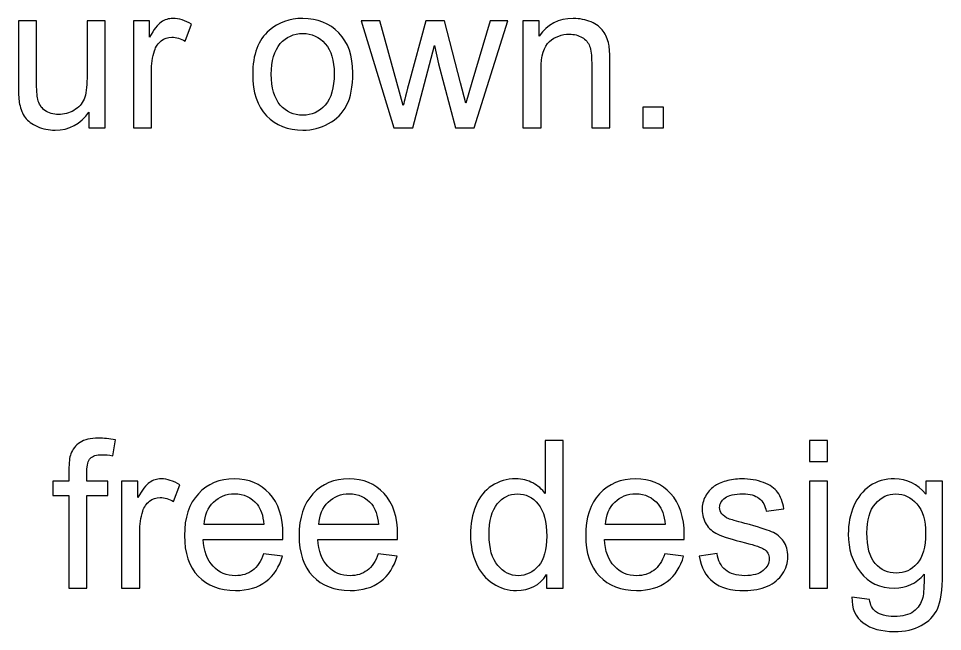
# Model space of a CAD drawing. Header units: centimetres. Extents: x -24.8 to 34.2, y -10 to 25.5.
# Drawn here: x -1.173 to 2.623, y 2.921 to 5.44 of the extents above; entities that cross this region are included whole.
import ezdxf

# ---------------------------------------------------------------- set-up
doc = ezdxf.new("R2010")
doc.units = ezdxf.units.CM
doc.header["$MEASUREMENT"] = 0
doc.layers.add('Layer 1', color=7, linetype='Continuous')

msp = doc.modelspace()

# ---------------------------------------------------------------- linework, layer by layer
at = {"layer": 'Layer 1', "color": 250}
for points, knots in [([(-0.88316, 4.99119), (-0.88316, 4.99119), (-0.88316, 5.05568), (-0.88316, 5.05568), (-0.88316, 5.05568), (-0.91745, 5.00601), (-0.96387, 4.98131), (-1.02257, 4.98131), (-1.02257, 4.98131), (-1.0484, 4.98131), (-1.07267, 4.98625), (-1.0951, 4.99613), (-1.0951, 4.99613), (-1.11754, 5.00601), (-1.13419, 5.01857), (-1.14506, 5.03352), (-1.14506, 5.03352), (-1.15606, 5.04862), (-1.16368, 5.06697), (-1.16806, 5.0887), (-1.16806, 5.0887), (-1.17102, 5.10337), (-1.17257, 5.12651), (-1.17257, 5.15826), (-1.17257, 5.15826), (-1.17257, 5.15826), (-1.17257, 5.43018), (-1.17257, 5.43018), (-1.17257, 5.43018), (-1.17257, 5.43018), (-1.09821, 5.43018), (-1.09821, 5.43018), (-1.09821, 5.43018), (-1.09821, 5.43018), (-1.09821, 5.18677), (-1.09821, 5.18677), (-1.09821, 5.18677), (-1.09821, 5.14782), (-1.09666, 5.12172), (-1.09369, 5.10817), (-1.09369, 5.10817), (-1.0889, 5.08856), (-1.07902, 5.07332), (-1.06392, 5.06203), (-1.06392, 5.06203), (-1.04868, 5.05088), (-1.02991, 5.04538), (-1.00762, 5.04538), (-1.00762, 5.04538), (-0.98532, 5.04538), (-0.96444, 5.05102), (-0.94482, 5.06245), (-0.94482, 5.06245), (-0.92521, 5.07388), (-0.91138, 5.08954), (-0.90334, 5.10916), (-0.90334, 5.10916), (-0.89515, 5.12891), (-0.89106, 5.15756), (-0.89106, 5.19495), (-0.89106, 5.19495), (-0.89106, 5.19495), (-0.89106, 5.43018), (-0.89106, 5.43018), (-0.89106, 5.43018), (-0.89106, 5.43018), (-0.81669, 5.43018), (-0.81669, 5.43018), (-0.81669, 5.43018), (-0.81669, 5.43018), (-0.81669, 4.99119), (-0.81669, 4.99119), (-0.81669, 4.99119), (-0.81669, 4.99119), (-0.88316, 4.99119), (-0.88316, 4.99119)], [0, 0, 0, 0, 0.0526316, 0.0526316, 0.0526316, 0.0526316, 0.1052632, 0.1052632, 0.1052632, 0.1052632, 0.1578947, 0.1578947, 0.1578947, 0.1578947, 0.2105263, 0.2105263, 0.2105263, 0.2105263, 0.2631579, 0.2631579, 0.2631579, 0.2631579, 0.3157895, 0.3157895, 0.3157895, 0.3157895, 0.3684211, 0.3684211, 0.3684211, 0.3684211, 0.4210526, 0.4210526, 0.4210526, 0.4210526, 0.4736842, 0.4736842, 0.4736842, 0.4736842, 0.5263158, 0.5263158, 0.5263158, 0.5263158, 0.5789474, 0.5789474, 0.5789474, 0.5789474, 0.6315789, 0.6315789, 0.6315789, 0.6315789, 0.6842105, 0.6842105, 0.6842105, 0.6842105, 0.7368421, 0.7368421, 0.7368421, 0.7368421, 0.7894737, 0.7894737, 0.7894737, 0.7894737, 0.8421053, 0.8421053, 0.8421053, 0.8421053, 0.8947368, 0.8947368, 0.8947368, 0.8947368, 0.9473684, 0.9473684, 0.9473684, 0.9473684, 1, 1, 1, 1]), ([(-0.70085, 4.99119), (-0.70085, 4.99119), (-0.70085, 5.43018), (-0.70085, 5.43018), (-0.70085, 5.43018), (-0.70085, 5.43018), (-0.63396, 5.43018), (-0.63396, 5.43018), (-0.63396, 5.43018), (-0.63396, 5.43018), (-0.63396, 5.36372), (-0.63396, 5.36372), (-0.63396, 5.36372), (-0.61689, 5.39476), (-0.60108, 5.41537), (-0.58655, 5.42524), (-0.58655, 5.42524), (-0.57215, 5.43512), (-0.55621, 5.4402), (-0.53885, 5.4402), (-0.53885, 5.4402), (-0.51374, 5.4402), (-0.48834, 5.43216), (-0.46237, 5.41621), (-0.46237, 5.41621), (-0.46237, 5.41621), (-0.48805, 5.34707), (-0.48805, 5.34707), (-0.48805, 5.34707), (-0.50612, 5.35793), (-0.52432, 5.3633), (-0.54252, 5.3633), (-0.54252, 5.3633), (-0.55889, 5.3633), (-0.57342, 5.35836), (-0.58641, 5.34862), (-0.58641, 5.34862), (-0.59939, 5.33874), (-0.60856, 5.3252), (-0.61406, 5.30784), (-0.61406, 5.30784), (-0.62239, 5.28145), (-0.62648, 5.25253), (-0.62648, 5.22106), (-0.62648, 5.22106), (-0.62648, 5.22106), (-0.62648, 4.99119), (-0.62648, 4.99119), (-0.62648, 4.99119), (-0.62648, 4.99119), (-0.70085, 4.99119), (-0.70085, 4.99119)], [0, 0, 0, 0, 0.0769231, 0.0769231, 0.0769231, 0.0769231, 0.1538462, 0.1538462, 0.1538462, 0.1538462, 0.2307692, 0.2307692, 0.2307692, 0.2307692, 0.3076923, 0.3076923, 0.3076923, 0.3076923, 0.3846154, 0.3846154, 0.3846154, 0.3846154, 0.4615385, 0.4615385, 0.4615385, 0.4615385, 0.5384615, 0.5384615, 0.5384615, 0.5384615, 0.6153846, 0.6153846, 0.6153846, 0.6153846, 0.6923077, 0.6923077, 0.6923077, 0.6923077, 0.7692308, 0.7692308, 0.7692308, 0.7692308, 0.8461538, 0.8461538, 0.8461538, 0.8461538, 0.9230769, 0.9230769, 0.9230769, 0.9230769, 1, 1, 1, 1]), ([(-0.21063, 5.21076), (-0.21063, 5.29204), (-0.18805, 5.35229), (-0.14276, 5.39138), (-0.14276, 5.39138), (-0.10508, 5.42383), (-0.05908, 5.4402), (-0.00475, 5.4402), (-0.00475, 5.4402), (0.05565, 5.4402), (0.10503, 5.42045), (0.14327, 5.38079), (0.14327, 5.38079), (0.18166, 5.34128), (0.20071, 5.28667), (0.20071, 5.21697), (0.20071, 5.21697), (0.20071, 5.16038), (0.19224, 5.11593), (0.17531, 5.08362), (0.17531, 5.08362), (0.15837, 5.05116), (0.13368, 5.02604), (0.10137, 5.00812), (0.10137, 5.00812), (0.06891, 4.9902), (0.03363, 4.98131), (-0.00475, 4.98131), (-0.00475, 4.98131), (-0.06613, 4.98131), (-0.1158, 5.00093), (-0.15376, 5.04044), (-0.15376, 5.04044), (-0.19172, 5.07981), (-0.21063, 5.13653), (-0.21063, 5.21076)], [0, 0, 0, 0, 0.1111111, 0.1111111, 0.1111111, 0.1111111, 0.2222222, 0.2222222, 0.2222222, 0.2222222, 0.3333333, 0.3333333, 0.3333333, 0.3333333, 0.4444444, 0.4444444, 0.4444444, 0.4444444, 0.5555556, 0.5555556, 0.5555556, 0.5555556, 0.6666667, 0.6666667, 0.6666667, 0.6666667, 0.7777778, 0.7777778, 0.7777778, 0.7777778, 0.8888889, 0.8888889, 0.8888889, 0.8888889, 1, 1, 1, 1]), ([(0.36905, 4.99119), (0.36905, 4.99119), (0.23471, 5.43018), (0.23471, 5.43018), (0.23471, 5.43018), (0.23471, 5.43018), (0.31161, 5.43018), (0.31161, 5.43018), (0.31161, 5.43018), (0.31161, 5.43018), (0.38146, 5.17675), (0.38146, 5.17675), (0.38146, 5.17675), (0.38146, 5.17675), (0.40743, 5.08249), (0.40743, 5.08249), (0.40743, 5.08249), (0.40856, 5.08729), (0.41618, 5.11748), (0.43015, 5.17308), (0.43015, 5.17308), (0.43015, 5.17308), (0.5, 5.43018), (0.5, 5.43018), (0.5, 5.43018), (0.5, 5.43018), (0.57648, 5.43018), (0.57648, 5.43018), (0.57648, 5.43018), (0.57648, 5.43018), (0.64224, 5.17562), (0.64224, 5.17562), (0.64224, 5.17562), (0.64224, 5.17562), (0.66425, 5.09166), (0.66425, 5.09166), (0.66425, 5.09166), (0.66425, 5.09166), (0.68937, 5.17647), (0.68937, 5.17647), (0.68937, 5.17647), (0.68937, 5.17647), (0.76458, 5.43018), (0.76458, 5.43018), (0.76458, 5.43018), (0.76458, 5.43018), (0.83697, 5.43018), (0.83697, 5.43018), (0.83697, 5.43018), (0.83697, 5.43018), (0.69967, 4.99119), (0.69967, 4.99119), (0.69967, 4.99119), (0.69967, 4.99119), (0.62248, 4.99119), (0.62248, 4.99119), (0.62248, 4.99119), (0.62248, 4.99119), (0.55263, 5.25408), (0.55263, 5.25408), (0.55263, 5.25408), (0.55263, 5.25408), (0.53556, 5.32901), (0.53556, 5.32901), (0.53556, 5.32901), (0.53556, 5.32901), (0.4468, 4.99119), (0.4468, 4.99119), (0.4468, 4.99119), (0.4468, 4.99119), (0.36905, 4.99119), (0.36905, 4.99119)], [0, 0, 0, 0, 0.0555556, 0.0555556, 0.0555556, 0.0555556, 0.1111111, 0.1111111, 0.1111111, 0.1111111, 0.1666667, 0.1666667, 0.1666667, 0.1666667, 0.2222222, 0.2222222, 0.2222222, 0.2222222, 0.2777778, 0.2777778, 0.2777778, 0.2777778, 0.3333333, 0.3333333, 0.3333333, 0.3333333, 0.3888889, 0.3888889, 0.3888889, 0.3888889, 0.4444444, 0.4444444, 0.4444444, 0.4444444, 0.5, 0.5, 0.5, 0.5, 0.5555556, 0.5555556, 0.5555556, 0.5555556, 0.6111111, 0.6111111, 0.6111111, 0.6111111, 0.6666667, 0.6666667, 0.6666667, 0.6666667, 0.7222222, 0.7222222, 0.7222222, 0.7222222, 0.7777778, 0.7777778, 0.7777778, 0.7777778, 0.8333333, 0.8333333, 0.8333333, 0.8333333, 0.8888889, 0.8888889, 0.8888889, 0.8888889, 0.9444444, 0.9444444, 0.9444444, 0.9444444, 1, 1, 1, 1]), ([(0.89948, 4.99119), (0.89948, 4.99119), (0.89948, 5.43018), (0.89948, 5.43018), (0.89948, 5.43018), (0.89948, 5.43018), (0.96637, 5.43018), (0.96637, 5.43018), (0.96637, 5.43018), (0.96637, 5.43018), (0.96637, 5.36781), (0.96637, 5.36781), (0.96637, 5.36781), (0.99868, 5.41607), (1.04525, 5.4402), (1.10606, 5.4402), (1.10606, 5.4402), (1.13259, 5.4402), (1.15686, 5.4354), (1.17902, 5.42595), (1.17902, 5.42595), (1.20131, 5.41635), (1.21782, 5.40394), (1.22883, 5.38841), (1.22883, 5.38841), (1.23998, 5.37303), (1.2476, 5.35469), (1.25211, 5.33352), (1.25211, 5.33352), (1.25479, 5.31969), (1.25621, 5.29556), (1.25621, 5.26113), (1.25621, 5.26113), (1.25621, 5.26113), (1.25621, 4.99119), (1.25621, 4.99119), (1.25621, 4.99119), (1.25621, 4.99119), (1.1817, 4.99119), (1.1817, 4.99119), (1.1817, 4.99119), (1.1817, 4.99119), (1.1817, 5.25831), (1.1817, 5.25831), (1.1817, 5.25831), (1.1817, 5.28851), (1.17888, 5.31123), (1.17309, 5.32633), (1.17309, 5.32633), (1.16731, 5.34128), (1.15701, 5.35328), (1.14233, 5.36217), (1.14233, 5.36217), (1.12751, 5.3712), (1.1103, 5.37571), (1.0904, 5.37571), (1.0904, 5.37571), (1.05865, 5.37571), (1.03142, 5.36555), (1.00828, 5.34552), (1.00828, 5.34552), (0.98527, 5.32534), (0.97384, 5.28724), (0.97384, 5.23094), (0.97384, 5.23094), (0.97384, 5.23094), (0.97384, 4.99119), (0.97384, 4.99119), (0.97384, 4.99119), (0.97384, 4.99119), (0.89948, 4.99119), (0.89948, 4.99119)], [0, 0, 0, 0, 0.0555556, 0.0555556, 0.0555556, 0.0555556, 0.1111111, 0.1111111, 0.1111111, 0.1111111, 0.1666667, 0.1666667, 0.1666667, 0.1666667, 0.2222222, 0.2222222, 0.2222222, 0.2222222, 0.2777778, 0.2777778, 0.2777778, 0.2777778, 0.3333333, 0.3333333, 0.3333333, 0.3333333, 0.3888889, 0.3888889, 0.3888889, 0.3888889, 0.4444444, 0.4444444, 0.4444444, 0.4444444, 0.5, 0.5, 0.5, 0.5, 0.5555556, 0.5555556, 0.5555556, 0.5555556, 0.6111111, 0.6111111, 0.6111111, 0.6111111, 0.6666667, 0.6666667, 0.6666667, 0.6666667, 0.7222222, 0.7222222, 0.7222222, 0.7222222, 0.7777778, 0.7777778, 0.7777778, 0.7777778, 0.8333333, 0.8333333, 0.8333333, 0.8333333, 0.8888889, 0.8888889, 0.8888889, 0.8888889, 0.9444444, 0.9444444, 0.9444444, 0.9444444, 1, 1, 1, 1]), ([(-0.13415, 5.21076), (-0.13415, 5.15445), (-0.12187, 5.1124), (-0.09732, 5.08446), (-0.09732, 5.08446), (-0.07276, 5.05638), (-0.04186, 5.04241), (-0.00475, 5.04241), (-0.00475, 5.04241), (0.03222, 5.04241), (0.06298, 5.05652), (0.08754, 5.0846), (0.08754, 5.0846), (0.11195, 5.11269), (0.12422, 5.15558), (0.12422, 5.21316), (0.12422, 5.21316), (0.12422, 5.26748), (0.11195, 5.30869), (0.08725, 5.33663), (0.08725, 5.33663), (0.06256, 5.36457), (0.03194, 5.37854), (-0.00475, 5.37854), (-0.00475, 5.37854), (-0.04186, 5.37854), (-0.07276, 5.36457), (-0.09732, 5.33677), (-0.09732, 5.33677), (-0.12187, 5.30897), (-0.13415, 5.26692), (-0.13415, 5.21076)], [0, 0, 0, 0, 0.125, 0.125, 0.125, 0.125, 0.25, 0.25, 0.25, 0.25, 0.375, 0.375, 0.375, 0.375, 0.5, 0.5, 0.5, 0.5, 0.625, 0.625, 0.625, 0.625, 0.75, 0.75, 0.75, 0.75, 0.875, 0.875, 0.875, 0.875, 1, 1, 1, 1]), ([(1.39138, 4.99119), (1.39138, 4.99119), (1.39138, 5.076), (1.39138, 5.076), (1.39138, 5.076), (1.39138, 5.076), (1.47619, 5.076), (1.47619, 5.076), (1.47619, 5.076), (1.47619, 5.076), (1.47619, 4.99119), (1.47619, 4.99119), (1.47619, 4.99119), (1.47619, 4.99119), (1.39138, 4.99119), (1.39138, 4.99119)], [0, 0, 0, 0, 0.25, 0.25, 0.25, 0.25, 0.5, 0.5, 0.5, 0.5, 0.75, 0.75, 0.75, 0.75, 1, 1, 1, 1]), ([(-0.96556, 3.09947), (-0.96556, 3.09947), (-0.96556, 3.48061), (-0.96556, 3.48061), (-0.96556, 3.48061), (-0.96556, 3.48061), (-1.03118, 3.48061), (-1.03118, 3.48061), (-1.03118, 3.48061), (-1.03118, 3.48061), (-1.03118, 3.53846), (-1.03118, 3.53846), (-1.03118, 3.53846), (-1.03118, 3.53846), (-0.96556, 3.53846), (-0.96556, 3.53846), (-0.96556, 3.53846), (-0.96556, 3.53846), (-0.96556, 3.58517), (-0.96556, 3.58517), (-0.96556, 3.58517), (-0.96556, 3.61466), (-0.96288, 3.63668), (-0.95766, 3.65093), (-0.95766, 3.65093), (-0.95046, 3.67026), (-0.9379, 3.68592), (-0.91984, 3.69792), (-0.91984, 3.69792), (-0.90178, 3.70991), (-0.87652, 3.71584), (-0.84392, 3.71584), (-0.84392, 3.71584), (-0.82304, 3.71584), (-0.7999, 3.71344), (-0.7745, 3.70836), (-0.7745, 3.70836), (-0.7745, 3.70836), (-0.78565, 3.64345), (-0.78565, 3.64345), (-0.78565, 3.64345), (-0.80103, 3.64627), (-0.8157, 3.64768), (-0.82953, 3.64768), (-0.82953, 3.64768), (-0.85211, 3.64768), (-0.86805, 3.64288), (-0.87737, 3.63315), (-0.87737, 3.63315), (-0.88682, 3.62355), (-0.89148, 3.60549), (-0.89148, 3.57896), (-0.89148, 3.57896), (-0.89148, 3.57896), (-0.89148, 3.53846), (-0.89148, 3.53846), (-0.89148, 3.53846), (-0.89148, 3.53846), (-0.80597, 3.53846), (-0.80597, 3.53846), (-0.80597, 3.53846), (-0.80597, 3.53846), (-0.80597, 3.48061), (-0.80597, 3.48061), (-0.80597, 3.48061), (-0.80597, 3.48061), (-0.89148, 3.48061), (-0.89148, 3.48061), (-0.89148, 3.48061), (-0.89148, 3.48061), (-0.89148, 3.09947), (-0.89148, 3.09947), (-0.89148, 3.09947), (-0.89148, 3.09947), (-0.96556, 3.09947), (-0.96556, 3.09947)], [0, 0, 0, 0, 0.0526316, 0.0526316, 0.0526316, 0.0526316, 0.1052632, 0.1052632, 0.1052632, 0.1052632, 0.1578947, 0.1578947, 0.1578947, 0.1578947, 0.2105263, 0.2105263, 0.2105263, 0.2105263, 0.2631579, 0.2631579, 0.2631579, 0.2631579, 0.3157895, 0.3157895, 0.3157895, 0.3157895, 0.3684211, 0.3684211, 0.3684211, 0.3684211, 0.4210526, 0.4210526, 0.4210526, 0.4210526, 0.4736842, 0.4736842, 0.4736842, 0.4736842, 0.5263158, 0.5263158, 0.5263158, 0.5263158, 0.5789474, 0.5789474, 0.5789474, 0.5789474, 0.6315789, 0.6315789, 0.6315789, 0.6315789, 0.6842105, 0.6842105, 0.6842105, 0.6842105, 0.7368421, 0.7368421, 0.7368421, 0.7368421, 0.7894737, 0.7894737, 0.7894737, 0.7894737, 0.8421053, 0.8421053, 0.8421053, 0.8421053, 0.8947368, 0.8947368, 0.8947368, 0.8947368, 0.9473684, 0.9473684, 0.9473684, 0.9473684, 1, 1, 1, 1]), ([(0.99572, 3.09947), (0.99572, 3.09947), (0.99572, 3.15493), (0.99572, 3.15493), (0.99572, 3.15493), (0.96792, 3.11132), (0.927, 3.08959), (0.87295, 3.08959), (0.87295, 3.08959), (0.83796, 3.08959), (0.80579, 3.09919), (0.77643, 3.11852), (0.77643, 3.11852), (0.74708, 3.13771), (0.72437, 3.16466), (0.70814, 3.19938), (0.70814, 3.19938), (0.69205, 3.23395), (0.68401, 3.2736), (0.68401, 3.31861), (0.68401, 3.31861), (0.68401, 3.36236), (0.69135, 3.40215), (0.70588, 3.43785), (0.70588, 3.43785), (0.72056, 3.47355), (0.74243, 3.50093), (0.77164, 3.51984), (0.77164, 3.51984), (0.80085, 3.53889), (0.83358, 3.54848), (0.86971, 3.54848), (0.86971, 3.54848), (0.8961, 3.54848), (0.91966, 3.54284), (0.94026, 3.53169), (0.94026, 3.53169), (0.96101, 3.52054), (0.9778, 3.50601), (0.99078, 3.48809), (0.99078, 3.48809), (0.99078, 3.48809), (0.99078, 3.70554), (0.99078, 3.70554), (0.99078, 3.70554), (0.99078, 3.70554), (1.06472, 3.70554), (1.06472, 3.70554), (1.06472, 3.70554), (1.06472, 3.70554), (1.06472, 3.09947), (1.06472, 3.09947), (1.06472, 3.09947), (1.06472, 3.09947), (0.99572, 3.09947), (0.99572, 3.09947)], [0, 0, 0, 0, 0.0714286, 0.0714286, 0.0714286, 0.0714286, 0.1428571, 0.1428571, 0.1428571, 0.1428571, 0.2142857, 0.2142857, 0.2142857, 0.2142857, 0.2857143, 0.2857143, 0.2857143, 0.2857143, 0.3571429, 0.3571429, 0.3571429, 0.3571429, 0.4285714, 0.4285714, 0.4285714, 0.4285714, 0.5, 0.5, 0.5, 0.5, 0.5714286, 0.5714286, 0.5714286, 0.5714286, 0.6428571, 0.6428571, 0.6428571, 0.6428571, 0.7142857, 0.7142857, 0.7142857, 0.7142857, 0.7857143, 0.7857143, 0.7857143, 0.7857143, 0.8571429, 0.8571429, 0.8571429, 0.8571429, 0.9285714, 0.9285714, 0.9285714, 0.9285714, 1, 1, 1, 1]), ([(2.07633, 3.61988), (2.07633, 3.61988), (2.07633, 3.70554), (2.07633, 3.70554), (2.07633, 3.70554), (2.07633, 3.70554), (2.15084, 3.70554), (2.15084, 3.70554), (2.15084, 3.70554), (2.15084, 3.70554), (2.15084, 3.61988), (2.15084, 3.61988), (2.15084, 3.61988), (2.15084, 3.61988), (2.07633, 3.61988), (2.07633, 3.61988)], [0, 0, 0, 0, 0.25, 0.25, 0.25, 0.25, 0.5, 0.5, 0.5, 0.5, 0.75, 0.75, 0.75, 0.75, 1, 1, 1, 1]), ([(-0.74882, 3.09947), (-0.74882, 3.09947), (-0.74882, 3.53846), (-0.74882, 3.53846), (-0.74882, 3.53846), (-0.74882, 3.53846), (-0.68193, 3.53846), (-0.68193, 3.53846), (-0.68193, 3.53846), (-0.68193, 3.53846), (-0.68193, 3.472), (-0.68193, 3.472), (-0.68193, 3.472), (-0.66486, 3.50304), (-0.64905, 3.52365), (-0.63452, 3.53352), (-0.63452, 3.53352), (-0.62012, 3.5434), (-0.60418, 3.54848), (-0.58682, 3.54848), (-0.58682, 3.54848), (-0.56171, 3.54848), (-0.53631, 3.54044), (-0.51034, 3.52449), (-0.51034, 3.52449), (-0.51034, 3.52449), (-0.53602, 3.45535), (-0.53602, 3.45535), (-0.53602, 3.45535), (-0.55409, 3.46621), (-0.57229, 3.47158), (-0.59049, 3.47158), (-0.59049, 3.47158), (-0.60686, 3.47158), (-0.62139, 3.46664), (-0.63438, 3.4569), (-0.63438, 3.4569), (-0.64736, 3.44702), (-0.65653, 3.43348), (-0.66203, 3.41612), (-0.66203, 3.41612), (-0.67036, 3.38973), (-0.67445, 3.36081), (-0.67445, 3.32934), (-0.67445, 3.32934), (-0.67445, 3.32934), (-0.67445, 3.09947), (-0.67445, 3.09947), (-0.67445, 3.09947), (-0.67445, 3.09947), (-0.74882, 3.09947), (-0.74882, 3.09947)], [0, 0, 0, 0, 0.0769231, 0.0769231, 0.0769231, 0.0769231, 0.1538462, 0.1538462, 0.1538462, 0.1538462, 0.2307692, 0.2307692, 0.2307692, 0.2307692, 0.3076923, 0.3076923, 0.3076923, 0.3076923, 0.3846154, 0.3846154, 0.3846154, 0.3846154, 0.4615385, 0.4615385, 0.4615385, 0.4615385, 0.5384615, 0.5384615, 0.5384615, 0.5384615, 0.6153846, 0.6153846, 0.6153846, 0.6153846, 0.6923077, 0.6923077, 0.6923077, 0.6923077, 0.7692308, 0.7692308, 0.7692308, 0.7692308, 0.8461538, 0.8461538, 0.8461538, 0.8461538, 0.9230769, 0.9230769, 0.9230769, 0.9230769, 1, 1, 1, 1]), ([(-0.16561, 3.24086), (-0.16561, 3.24086), (-0.0887, 3.23141), (-0.0887, 3.23141), (-0.0887, 3.23141), (-0.10084, 3.18639), (-0.12327, 3.15154), (-0.15601, 3.1267), (-0.15601, 3.1267), (-0.18889, 3.10201), (-0.2308, 3.08959), (-0.28174, 3.08959), (-0.28174, 3.08959), (-0.34595, 3.08959), (-0.39689, 3.10935), (-0.43442, 3.14886), (-0.43442, 3.14886), (-0.4721, 3.18837), (-0.49087, 3.24383), (-0.49087, 3.31523), (-0.49087, 3.31523), (-0.49087, 3.38917), (-0.47182, 3.44646), (-0.43386, 3.48724), (-0.43386, 3.48724), (-0.39576, 3.52802), (-0.34651, 3.54848), (-0.28583, 3.54848), (-0.28583, 3.54848), (-0.22713, 3.54848), (-0.17915, 3.52844), (-0.14204, 3.48851), (-0.14204, 3.48851), (-0.10479, 3.44858), (-0.08616, 3.39227), (-0.08616, 3.31988), (-0.08616, 3.31988), (-0.08616, 3.31537), (-0.0863, 3.30874), (-0.08659, 3.29999), (-0.08659, 3.29999), (-0.08659, 3.29999), (-0.41396, 3.29999), (-0.41396, 3.29999), (-0.41396, 3.29999), (-0.41128, 3.25173), (-0.39759, 3.21476), (-0.37304, 3.18922), (-0.37304, 3.18922), (-0.34849, 3.16353), (-0.31801, 3.15069), (-0.28132, 3.15069), (-0.28132, 3.15069), (-0.25408, 3.15069), (-0.2308, 3.15789), (-0.21147, 3.17228), (-0.21147, 3.17228), (-0.19214, 3.18653), (-0.1769, 3.20939), (-0.16561, 3.24086)], [0, 0, 0, 0, 0.0666667, 0.0666667, 0.0666667, 0.0666667, 0.1333333, 0.1333333, 0.1333333, 0.1333333, 0.2, 0.2, 0.2, 0.2, 0.2666667, 0.2666667, 0.2666667, 0.2666667, 0.3333333, 0.3333333, 0.3333333, 0.3333333, 0.4, 0.4, 0.4, 0.4, 0.4666667, 0.4666667, 0.4666667, 0.4666667, 0.5333333, 0.5333333, 0.5333333, 0.5333333, 0.6, 0.6, 0.6, 0.6, 0.6666667, 0.6666667, 0.6666667, 0.6666667, 0.7333333, 0.7333333, 0.7333333, 0.7333333, 0.8, 0.8, 0.8, 0.8, 0.8666667, 0.8666667, 0.8666667, 0.8666667, 0.9333333, 0.9333333, 0.9333333, 0.9333333, 1, 1, 1, 1]), ([(0.30527, 3.24086), (0.30527, 3.24086), (0.38218, 3.23141), (0.38218, 3.23141), (0.38218, 3.23141), (0.37004, 3.18639), (0.34761, 3.15154), (0.31487, 3.1267), (0.31487, 3.1267), (0.28199, 3.10201), (0.24008, 3.08959), (0.18914, 3.08959), (0.18914, 3.08959), (0.12493, 3.08959), (0.07399, 3.10935), (0.03646, 3.14886), (0.03646, 3.14886), (-0.00122, 3.18837), (-0.01999, 3.24383), (-0.01999, 3.31523), (-0.01999, 3.31523), (-0.01999, 3.38917), (-0.00094, 3.44646), (0.03702, 3.48724), (0.03702, 3.48724), (0.07512, 3.52802), (0.12437, 3.54848), (0.18505, 3.54848), (0.18505, 3.54848), (0.24375, 3.54848), (0.29173, 3.52844), (0.32884, 3.48851), (0.32884, 3.48851), (0.36609, 3.44858), (0.38472, 3.39227), (0.38472, 3.31988), (0.38472, 3.31988), (0.38472, 3.31537), (0.38458, 3.30874), (0.38429, 3.29999), (0.38429, 3.29999), (0.38429, 3.29999), (0.05692, 3.29999), (0.05692, 3.29999), (0.05692, 3.29999), (0.0596, 3.25173), (0.07329, 3.21476), (0.09784, 3.18922), (0.09784, 3.18922), (0.12239, 3.16353), (0.15287, 3.15069), (0.18956, 3.15069), (0.18956, 3.15069), (0.2168, 3.15069), (0.24008, 3.15789), (0.25941, 3.17228), (0.25941, 3.17228), (0.27874, 3.18653), (0.29398, 3.20939), (0.30527, 3.24086)], [0, 0, 0, 0, 0.0666667, 0.0666667, 0.0666667, 0.0666667, 0.1333333, 0.1333333, 0.1333333, 0.1333333, 0.2, 0.2, 0.2, 0.2, 0.2666667, 0.2666667, 0.2666667, 0.2666667, 0.3333333, 0.3333333, 0.3333333, 0.3333333, 0.4, 0.4, 0.4, 0.4, 0.4666667, 0.4666667, 0.4666667, 0.4666667, 0.5333333, 0.5333333, 0.5333333, 0.5333333, 0.6, 0.6, 0.6, 0.6, 0.6666667, 0.6666667, 0.6666667, 0.6666667, 0.7333333, 0.7333333, 0.7333333, 0.7333333, 0.8, 0.8, 0.8, 0.8, 0.8666667, 0.8666667, 0.8666667, 0.8666667, 0.9333333, 0.9333333, 0.9333333, 0.9333333, 1, 1, 1, 1]), ([(1.48226, 3.24086), (1.48226, 3.24086), (1.55917, 3.23141), (1.55917, 3.23141), (1.55917, 3.23141), (1.54703, 3.18639), (1.5246, 3.15154), (1.49186, 3.1267), (1.49186, 3.1267), (1.45898, 3.10201), (1.41707, 3.08959), (1.36613, 3.08959), (1.36613, 3.08959), (1.30192, 3.08959), (1.25098, 3.10935), (1.21345, 3.14886), (1.21345, 3.14886), (1.17577, 3.18837), (1.157, 3.24383), (1.157, 3.31523), (1.157, 3.31523), (1.157, 3.38917), (1.17605, 3.44646), (1.21401, 3.48724), (1.21401, 3.48724), (1.25211, 3.52802), (1.30136, 3.54848), (1.36204, 3.54848), (1.36204, 3.54848), (1.42074, 3.54848), (1.46872, 3.52844), (1.50583, 3.48851), (1.50583, 3.48851), (1.54308, 3.44858), (1.56171, 3.39227), (1.56171, 3.31988), (1.56171, 3.31988), (1.56171, 3.31537), (1.56157, 3.30874), (1.56128, 3.29999), (1.56128, 3.29999), (1.56128, 3.29999), (1.23391, 3.29999), (1.23391, 3.29999), (1.23391, 3.29999), (1.23659, 3.25173), (1.25028, 3.21476), (1.27483, 3.18922), (1.27483, 3.18922), (1.29938, 3.16353), (1.32986, 3.15069), (1.36655, 3.15069), (1.36655, 3.15069), (1.39379, 3.15069), (1.41707, 3.15789), (1.4364, 3.17228), (1.4364, 3.17228), (1.45573, 3.18653), (1.47097, 3.20939), (1.48226, 3.24086)], [0, 0, 0, 0, 0.0666667, 0.0666667, 0.0666667, 0.0666667, 0.1333333, 0.1333333, 0.1333333, 0.1333333, 0.2, 0.2, 0.2, 0.2, 0.2666667, 0.2666667, 0.2666667, 0.2666667, 0.3333333, 0.3333333, 0.3333333, 0.3333333, 0.4, 0.4, 0.4, 0.4, 0.4666667, 0.4666667, 0.4666667, 0.4666667, 0.5333333, 0.5333333, 0.5333333, 0.5333333, 0.6, 0.6, 0.6, 0.6, 0.6666667, 0.6666667, 0.6666667, 0.6666667, 0.7333333, 0.7333333, 0.7333333, 0.7333333, 0.8, 0.8, 0.8, 0.8, 0.8666667, 0.8666667, 0.8666667, 0.8666667, 0.9333333, 0.9333333, 0.9333333, 0.9333333, 1, 1, 1, 1]), ([(1.62295, 3.23056), (1.62295, 3.23056), (1.69646, 3.24213), (1.69646, 3.24213), (1.69646, 3.24213), (1.70056, 3.21264), (1.71213, 3.19006), (1.73104, 3.17426), (1.73104, 3.17426), (1.7498, 3.1586), (1.77619, 3.15069), (1.8102, 3.15069), (1.8102, 3.15069), (1.84435, 3.15069), (1.86975, 3.15775), (1.88626, 3.17158), (1.88626, 3.17158), (1.90277, 3.18555), (1.91109, 3.20192), (1.91109, 3.22054), (1.91109, 3.22054), (1.91109, 3.23748), (1.90375, 3.2506), (1.88908, 3.26034), (1.88908, 3.26034), (1.87892, 3.26697), (1.85352, 3.27529), (1.81302, 3.28545), (1.81302, 3.28545), (1.75855, 3.29928), (1.72059, 3.31114), (1.69957, 3.32129), (1.69957, 3.32129), (1.67854, 3.33131), (1.66246, 3.34528), (1.65159, 3.36306), (1.65159, 3.36306), (1.64073, 3.38084), (1.63522, 3.40046), (1.63522, 3.42191), (1.63522, 3.42191), (1.63522, 3.44152), (1.63974, 3.45958), (1.64877, 3.47623), (1.64877, 3.47623), (1.65766, 3.49303), (1.66993, 3.50685), (1.68532, 3.51786), (1.68532, 3.51786), (1.69689, 3.52633), (1.71269, 3.53367), (1.73259, 3.53959), (1.73259, 3.53959), (1.75263, 3.54552), (1.77407, 3.54848), (1.79693, 3.54848), (1.79693, 3.54848), (1.83136, 3.54848), (1.86156, 3.5434), (1.88767, 3.53352), (1.88767, 3.53352), (1.91377, 3.52365), (1.93296, 3.51024), (1.94538, 3.49331), (1.94538, 3.49331), (1.9578, 3.47623), (1.96627, 3.45366), (1.97092, 3.42529), (1.97092, 3.42529), (1.97092, 3.42529), (1.89825, 3.41527), (1.89825, 3.41527), (1.89825, 3.41527), (1.89486, 3.43785), (1.88527, 3.45549), (1.86946, 3.46819), (1.86946, 3.46819), (1.85366, 3.48089), (1.83122, 3.48724), (1.8023, 3.48724), (1.8023, 3.48724), (1.76815, 3.48724), (1.74374, 3.4816), (1.7292, 3.47031), (1.7292, 3.47031), (1.71453, 3.45902), (1.70719, 3.44575), (1.70719, 3.43066), (1.70719, 3.43066), (1.70719, 3.42092), (1.71029, 3.41231), (1.71636, 3.40455), (1.71636, 3.40455), (1.72243, 3.39651), (1.73188, 3.39002), (1.74486, 3.38465), (1.74486, 3.38465), (1.75234, 3.38197), (1.77422, 3.37562), (1.81062, 3.36574), (1.81062, 3.36574), (1.86326, 3.35163), (1.89994, 3.3402), (1.92069, 3.33117), (1.92069, 3.33117), (1.94157, 3.32228), (1.95794, 3.30916), (1.96979, 3.29209), (1.96979, 3.29209), (1.98165, 3.27501), (1.98757, 3.25384), (1.98757, 3.22844), (1.98757, 3.22844), (1.98757, 3.20361), (1.98024, 3.18033), (1.96584, 3.15831), (1.96584, 3.15831), (1.95131, 3.13644), (1.93042, 3.11951), (1.90319, 3.10751), (1.90319, 3.10751), (1.87596, 3.09552), (1.84505, 3.08959), (1.81062, 3.08959), (1.81062, 3.08959), (1.75347, 3.08959), (1.71001, 3.10145), (1.68009, 3.12515), (1.68009, 3.12515), (1.65018, 3.14886), (1.63113, 3.18399), (1.62295, 3.23056)], [0, 0, 0, 0, 0.030303, 0.030303, 0.030303, 0.030303, 0.0606061, 0.0606061, 0.0606061, 0.0606061, 0.0909091, 0.0909091, 0.0909091, 0.0909091, 0.1212121, 0.1212121, 0.1212121, 0.1212121, 0.1515152, 0.1515152, 0.1515152, 0.1515152, 0.1818182, 0.1818182, 0.1818182, 0.1818182, 0.2121212, 0.2121212, 0.2121212, 0.2121212, 0.2424242, 0.2424242, 0.2424242, 0.2424242, 0.2727273, 0.2727273, 0.2727273, 0.2727273, 0.3030303, 0.3030303, 0.3030303, 0.3030303, 0.3333333, 0.3333333, 0.3333333, 0.3333333, 0.3636364, 0.3636364, 0.3636364, 0.3636364, 0.3939394, 0.3939394, 0.3939394, 0.3939394, 0.4242424, 0.4242424, 0.4242424, 0.4242424, 0.4545455, 0.4545455, 0.4545455, 0.4545455, 0.4848485, 0.4848485, 0.4848485, 0.4848485, 0.5151515, 0.5151515, 0.5151515, 0.5151515, 0.5454545, 0.5454545, 0.5454545, 0.5454545, 0.5757576, 0.5757576, 0.5757576, 0.5757576, 0.6060606, 0.6060606, 0.6060606, 0.6060606, 0.6363636, 0.6363636, 0.6363636, 0.6363636, 0.6666667, 0.6666667, 0.6666667, 0.6666667, 0.6969697, 0.6969697, 0.6969697, 0.6969697, 0.7272727, 0.7272727, 0.7272727, 0.7272727, 0.7575758, 0.7575758, 0.7575758, 0.7575758, 0.7878788, 0.7878788, 0.7878788, 0.7878788, 0.8181818, 0.8181818, 0.8181818, 0.8181818, 0.8484848, 0.8484848, 0.8484848, 0.8484848, 0.8787879, 0.8787879, 0.8787879, 0.8787879, 0.9090909, 0.9090909, 0.9090909, 0.9090909, 0.9393939, 0.9393939, 0.9393939, 0.9393939, 0.969697, 0.969697, 0.969697, 0.969697, 1, 1, 1, 1]), ([(2.07633, 3.09947), (2.07633, 3.09947), (2.07633, 3.53846), (2.07633, 3.53846), (2.07633, 3.53846), (2.07633, 3.53846), (2.15084, 3.53846), (2.15084, 3.53846), (2.15084, 3.53846), (2.15084, 3.53846), (2.15084, 3.09947), (2.15084, 3.09947), (2.15084, 3.09947), (2.15084, 3.09947), (2.07633, 3.09947), (2.07633, 3.09947)], [0, 0, 0, 0, 0.25, 0.25, 0.25, 0.25, 0.5, 0.5, 0.5, 0.5, 0.75, 0.75, 0.75, 0.75, 1, 1, 1, 1]), ([(2.25046, 3.06306), (2.25046, 3.06306), (2.32285, 3.05234), (2.32285, 3.05234), (2.32285, 3.05234), (2.32581, 3.03004), (2.33428, 3.01382), (2.34797, 3.00352), (2.34797, 3.00352), (2.36645, 2.98983), (2.39171, 2.98291), (2.4236, 2.98291), (2.4236, 2.98291), (2.45818, 2.98291), (2.4847, 2.98983), (2.50347, 3.00352), (2.50347, 3.00352), (2.52224, 3.01734), (2.5348, 3.03668), (2.54143, 3.06137), (2.54143, 3.06137), (2.54538, 3.07661), (2.54708, 3.10836), (2.54679, 3.1569), (2.54679, 3.1569), (2.51434, 3.11866), (2.47384, 3.09947), (2.4253, 3.09947), (2.4253, 3.09947), (2.3649, 3.09947), (2.31819, 3.1212), (2.28517, 3.1648), (2.28517, 3.1648), (2.25216, 3.20827), (2.2355, 3.26062), (2.2355, 3.32144), (2.2355, 3.32144), (2.2355, 3.36335), (2.24312, 3.40201), (2.25822, 3.43743), (2.25822, 3.43743), (2.27346, 3.47285), (2.29548, 3.50022), (2.32426, 3.51955), (2.32426, 3.51955), (2.35305, 3.53875), (2.38692, 3.54848), (2.42572, 3.54848), (2.42572, 3.54848), (2.47751, 3.54848), (2.52026, 3.52746), (2.55385, 3.48555), (2.55385, 3.48555), (2.55385, 3.48555), (2.55385, 3.53846), (2.55385, 3.53846), (2.55385, 3.53846), (2.55385, 3.53846), (2.62257, 3.53846), (2.62257, 3.53846), (2.62257, 3.53846), (2.62257, 3.53846), (2.62257, 3.15902), (2.62257, 3.15902), (2.62257, 3.15902), (2.62257, 3.09072), (2.61551, 3.04218), (2.60168, 3.01368), (2.60168, 3.01368), (2.58771, 2.98517), (2.5657, 2.96259), (2.5355, 2.94608), (2.5355, 2.94608), (2.50531, 2.92957), (2.46819, 2.92125), (2.42403, 2.92125), (2.42403, 2.92125), (2.37168, 2.92125), (2.32934, 2.9331), (2.29717, 2.95667), (2.29717, 2.95667), (2.26486, 2.98023), (2.24933, 3.01565), (2.25046, 3.06306)], [0, 0, 0, 0, 0.047619, 0.047619, 0.047619, 0.047619, 0.0952381, 0.0952381, 0.0952381, 0.0952381, 0.1428571, 0.1428571, 0.1428571, 0.1428571, 0.1904762, 0.1904762, 0.1904762, 0.1904762, 0.2380952, 0.2380952, 0.2380952, 0.2380952, 0.2857143, 0.2857143, 0.2857143, 0.2857143, 0.3333333, 0.3333333, 0.3333333, 0.3333333, 0.3809524, 0.3809524, 0.3809524, 0.3809524, 0.4285714, 0.4285714, 0.4285714, 0.4285714, 0.4761905, 0.4761905, 0.4761905, 0.4761905, 0.5238095, 0.5238095, 0.5238095, 0.5238095, 0.5714286, 0.5714286, 0.5714286, 0.5714286, 0.6190476, 0.6190476, 0.6190476, 0.6190476, 0.6666667, 0.6666667, 0.6666667, 0.6666667, 0.7142857, 0.7142857, 0.7142857, 0.7142857, 0.7619048, 0.7619048, 0.7619048, 0.7619048, 0.8095238, 0.8095238, 0.8095238, 0.8095238, 0.8571429, 0.8571429, 0.8571429, 0.8571429, 0.9047619, 0.9047619, 0.9047619, 0.9047619, 0.952381, 0.952381, 0.952381, 0.952381, 1, 1, 1, 1]), ([(-0.40987, 3.36123), (-0.40987, 3.36123), (-0.16476, 3.36123), (-0.16476, 3.36123), (-0.16476, 3.36123), (-0.16801, 3.39806), (-0.17746, 3.42586), (-0.19284, 3.4442), (-0.19284, 3.4442), (-0.21655, 3.47285), (-0.24731, 3.48724), (-0.28499, 3.48724), (-0.28499, 3.48724), (-0.31913, 3.48724), (-0.34792, 3.47581), (-0.3712, 3.45295), (-0.3712, 3.45295), (-0.39449, 3.43009), (-0.40733, 3.39947), (-0.40987, 3.36123)], [0, 0, 0, 0, 0.2, 0.2, 0.2, 0.2, 0.4, 0.4, 0.4, 0.4, 0.6, 0.6, 0.6, 0.6, 0.8, 0.8, 0.8, 0.8, 1, 1, 1, 1]), ([(0.06101, 3.36123), (0.06101, 3.36123), (0.30612, 3.36123), (0.30612, 3.36123), (0.30612, 3.36123), (0.30287, 3.39806), (0.29342, 3.42586), (0.27804, 3.4442), (0.27804, 3.4442), (0.25433, 3.47285), (0.22357, 3.48724), (0.18589, 3.48724), (0.18589, 3.48724), (0.15175, 3.48724), (0.12296, 3.47581), (0.09968, 3.45295), (0.09968, 3.45295), (0.07639, 3.43009), (0.06355, 3.39947), (0.06101, 3.36123)], [0, 0, 0, 0, 0.2, 0.2, 0.2, 0.2, 0.4, 0.4, 0.4, 0.4, 0.6, 0.6, 0.6, 0.6, 0.8, 0.8, 0.8, 0.8, 1, 1, 1, 1]), ([(0.76049, 3.31861), (0.76049, 3.26231), (0.77234, 3.22026), (0.79605, 3.19246), (0.79605, 3.19246), (0.81976, 3.16466), (0.8477, 3.15069), (0.88001, 3.15069), (0.88001, 3.15069), (0.91246, 3.15069), (0.94012, 3.1641), (0.96284, 3.19063), (0.96284, 3.19063), (0.98556, 3.21716), (0.99699, 3.2578), (0.99699, 3.3124), (0.99699, 3.3124), (0.99699, 3.37252), (0.98542, 3.41654), (0.96228, 3.44463), (0.96228, 3.44463), (0.93913, 3.47285), (0.91063, 3.48682), (0.87662, 3.48682), (0.87662, 3.48682), (0.8436, 3.48682), (0.81595, 3.47327), (0.79379, 3.44632), (0.79379, 3.44632), (0.77164, 3.41937), (0.76049, 3.37675), (0.76049, 3.31861)], [0, 0, 0, 0, 0.125, 0.125, 0.125, 0.125, 0.25, 0.25, 0.25, 0.25, 0.375, 0.375, 0.375, 0.375, 0.5, 0.5, 0.5, 0.5, 0.625, 0.625, 0.625, 0.625, 0.75, 0.75, 0.75, 0.75, 0.875, 0.875, 0.875, 0.875, 1, 1, 1, 1]), ([(1.238, 3.36123), (1.238, 3.36123), (1.48311, 3.36123), (1.48311, 3.36123), (1.48311, 3.36123), (1.47986, 3.39806), (1.47041, 3.42586), (1.45503, 3.4442), (1.45503, 3.4442), (1.43132, 3.47285), (1.40056, 3.48724), (1.36288, 3.48724), (1.36288, 3.48724), (1.32874, 3.48724), (1.29995, 3.47581), (1.27667, 3.45295), (1.27667, 3.45295), (1.25338, 3.43009), (1.24054, 3.39947), (1.238, 3.36123)], [0, 0, 0, 0, 0.2, 0.2, 0.2, 0.2, 0.4, 0.4, 0.4, 0.4, 0.6, 0.6, 0.6, 0.6, 0.8, 0.8, 0.8, 0.8, 1, 1, 1, 1]), ([(2.31199, 3.3268), (2.31199, 3.26923), (2.32342, 3.22717), (2.34642, 3.20079), (2.34642, 3.20079), (2.36928, 3.17426), (2.39792, 3.16114), (2.43235, 3.16114), (2.43235, 3.16114), (2.4665, 3.16114), (2.49515, 3.17426), (2.51829, 3.2005), (2.51829, 3.2005), (2.54143, 3.22689), (2.553, 3.2681), (2.553, 3.3244), (2.553, 3.3244), (2.553, 3.37816), (2.54115, 3.41866), (2.5173, 3.4459), (2.5173, 3.4459), (2.49345, 3.47313), (2.46467, 3.48682), (2.43108, 3.48682), (2.43108, 3.48682), (2.39806, 3.48682), (2.36998, 3.47341), (2.3467, 3.44646), (2.3467, 3.44646), (2.32356, 3.41965), (2.31199, 3.37971), (2.31199, 3.3268)], [0, 0, 0, 0, 0.125, 0.125, 0.125, 0.125, 0.25, 0.25, 0.25, 0.25, 0.375, 0.375, 0.375, 0.375, 0.5, 0.5, 0.5, 0.5, 0.625, 0.625, 0.625, 0.625, 0.75, 0.75, 0.75, 0.75, 0.875, 0.875, 0.875, 0.875, 1, 1, 1, 1])]:
    msp.add_open_spline(points, degree=3, knots=knots, dxfattribs=at)

doc.saveas('drawing.dxf')
